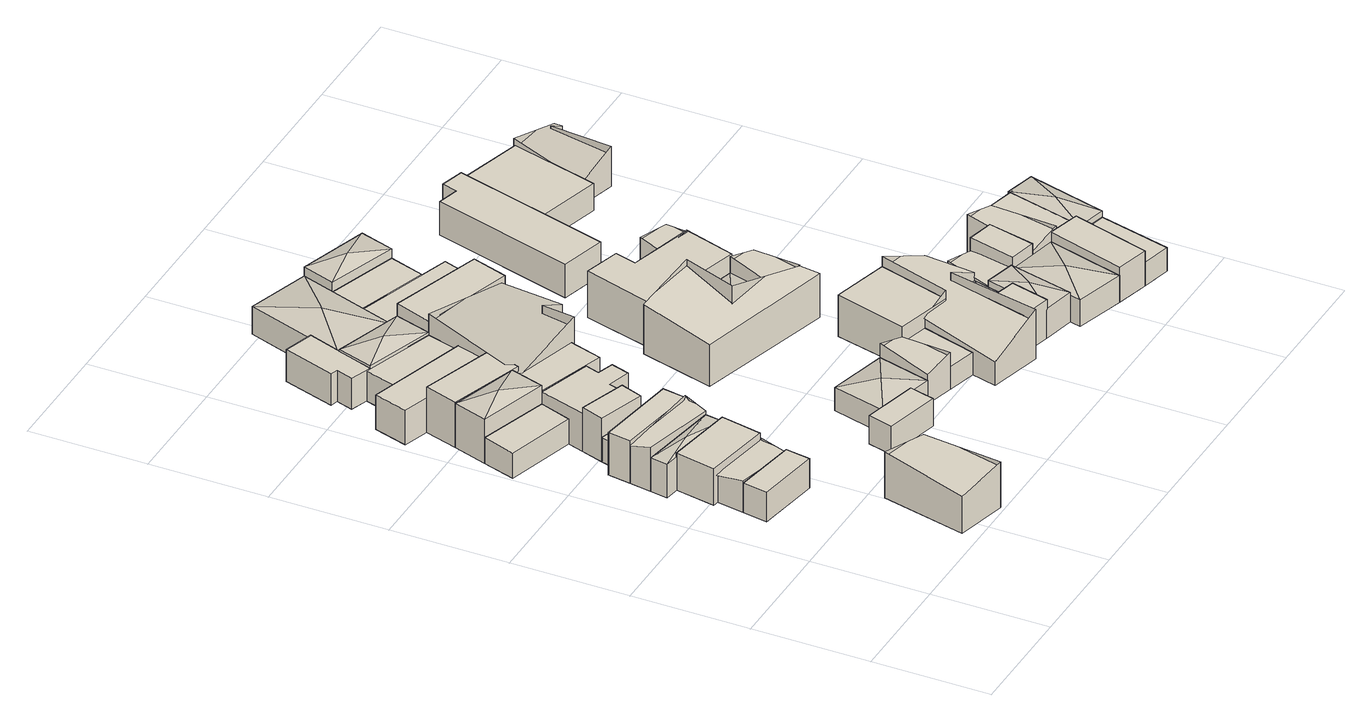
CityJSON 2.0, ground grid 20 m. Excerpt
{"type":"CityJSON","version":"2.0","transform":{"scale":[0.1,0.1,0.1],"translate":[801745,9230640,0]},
"CityObjects":{
"building1":{"type":"Building","attributes":{"Building Type":"Residential","Roof Shape":"flat","Roof Material":"Concrete Aluminum Tile","Roof Material Code":2,"Roof Direction":"northwest","Building Height":5.33,"Roof Slope":12,"Footprint Area":46.75,"Solar PV Capacity Low":5.85,"Solar PV Capacity High":7.69,"Solar Annual Energy Low":8441,"Solar Annual Energy High":11124,"Suitable PV Area":34.95},"geometry":[{"type":"MultiSurface","lod":"2.2","boundaries":[[[0,1,2,3]],[[3,2,4,5]],[[2,1,6,4]],[[1,0,7,6]],[[0,3,5,7]],[[5,4,6,7]]]}]},
"building2":{"type":"Building","attributes":{"Building Type":"Residential","Roof Shape":"gable","Roof Material":"Concrete Aluminum Tile","Roof Material Code":2,"Roof Direction":"northwest","Building Height":4.8,"Roof Slope":28.4,"Footprint Area":53.41,"Solar PV Capacity Low":6.69,"Solar PV Capacity High":8.78,"Solar Annual Energy Low":9643,"Solar Annual Energy High":12709,"Suitable PV Area":39.93},"geometry":[{"type":"MultiSurface","lod":"2.2","boundaries":[[[3,8,9,10]],[[10,9,11,12]],[[9,8,13,11]],[[8,3,14,13]],[[3,10,12,14]],[[12,11,13,14]]]}]},
"building3":{"type":"Building","attributes":{"Building Type":"Residential","Roof Shape":"gable","Roof Material":"Concrete Aluminum Tile","Roof Material Code":2,"Roof Direction":"northwest","Building Height":6.7,"Roof Slope":25.2,"Footprint Area":134.51,"Solar PV Capacity Low":16.84,"Solar PV Capacity High":22.12,"Solar Annual Energy Low":24285,"Solar Annual Energy High":32005,"Suitable PV Area":100.54},"geometry":[{"type":"MultiSurface","lod":"2.2","boundaries":[[[15,16,17,18]],[[18,17,19,20]],[[17,16,21,19]],[[16,15,22,21]],[[15,18,20,22]],[[20,19,21,22]]]}]},
"building4":{"type":"Building","attributes":{"Building Type":"Residential","Roof Shape":"shed","Roof Material":"Concrete Aluminum Tile","Roof Material Code":2,"Roof Direction":"northwest","Building Height":6.51,"Roof Slope":11,"Footprint Area":82.92,"Solar PV Capacity Low":10.38,"Solar PV Capacity High":13.64,"Solar Annual Energy Low":14971,"Solar Annual Energy High":19731,"Suitable PV Area":61.98},"geometry":[{"type":"MultiSurface","lod":"2.2","boundaries":[[[23,24,25,26]],[[26,25,27,28]],[[25,24,29,27]],[[24,23,30,29]],[[23,26,28,30]],[[28,27,29,30]]]}]},
"building5":{"type":"Building","attributes":{"Building Type":"Residential","Roof Shape":"hip","Roof Material":"Concrete Aluminum Tile","Roof Material Code":2,"Roof Direction":"northwest","Building Height":6.04,"Roof Slope":20.3,"Footprint Area":42.93,"Solar PV Capacity Low":5.38,"Solar PV Capacity High":7.06,"Solar Annual Energy Low":7751,"Solar Annual Energy High":10216,"Suitable PV Area":32.09},"geometry":[{"type":"MultiSurface","lod":"2.2","boundaries":[[[31,32,33,34]],[[34,33,35,36]],[[33,32,37,35]],[[32,31,38,37]],[[31,34,36,38]],[[36,35,39]],[[35,37,39]],[[37,38,39]],[[38,36,39]]]}]},
"building6":{"type":"Building","attributes":{"Building Type":"Residential","Roof Shape":"shed","Roof Material":"Concrete Aluminum Tile","Roof Material Code":2,"Roof Direction":"northwest","Building Height":4.47,"Roof Slope":11.5,"Footprint Area":70.13,"Solar PV Capacity Low":8.78,"Solar PV Capacity High":11.53,"Solar Annual Energy Low":12662,"Solar Annual Energy High":16687,"Suitable PV Area":52.42},"geometry":[{"type":"MultiSurface","lod":"2.2","boundaries":[[[40,41,42,43]],[[43,42,44,45]],[[42,41,46,44]],[[41,40,47,46]],[[40,43,45,47]],[[45,44,46,47]]]}]},
"building7":{"type":"Building","attributes":{"Building Type":"Residential","Roof Shape":"gable","Roof Material":"Concrete Aluminum Tile","Roof Material Code":2,"Roof Direction":"northwest","Building Height":6.68,"Roof Slope":30.6,"Footprint Area":53.2,"Solar PV Capacity Low":6.66,"Solar PV Capacity High":8.75,"Solar Annual Energy Low":9605,"Solar Annual Energy High":12658,"Suitable PV Area":39.77},"geometry":[{"type":"MultiSurface","lod":"2.2","boundaries":[[[34,33,48,49]],[[49,48,50,51]],[[48,33,52,50]],[[33,34,53,52]],[[34,49,51,53]],[[51,50,52,53]]]}]},
"building8":{"type":"Building","attributes":{"Building Type":"Residential","Roof Shape":"flat","Roof Material":"Concrete Aluminum Tile","Roof Material Code":2,"Roof Direction":"northwest","Building Height":7.65,"Roof Slope":7.1,"Footprint Area":56.81,"Solar PV Capacity Low":7.11,"Solar PV Capacity High":9.34,"Solar Annual Energy Low":10256,"Solar Annual Energy High":13517,"Suitable PV Area":42.46},"geometry":[{"type":"MultiSurface","lod":"2.2","boundaries":[[[49,48,54,55]],[[55,54,56,57]],[[54,48,58,56]],[[48,49,59,58]],[[49,55,57,59]],[[57,56,58,59]]]}]},
"building9":{"type":"Building","attributes":{"Building Type":"Residential","Roof Shape":"shed","Roof Material":"Concrete Aluminum Tile","Roof Material Code":2,"Roof Direction":"northwest","Building Height":4.28,"Roof Slope":18.6,"Footprint Area":22.07,"Solar PV Capacity Low":2.76,"Solar PV Capacity High":3.63,"Solar Annual Energy Low":3985,"Solar Annual Energy High":5252,"Suitable PV Area":16.5},"geometry":[{"type":"MultiSurface","lod":"2.2","boundaries":[[[60,61,62,63]],[[63,62,64,65]],[[62,61,66,64]],[[61,60,67,66]],[[60,63,65,67]],[[65,64,66,67]]]}]},
"building10":{"type":"Building","attributes":{"Building Type":"Residential","Roof Shape":"hip","Roof Material":"Concrete Aluminum Tile","Roof Material Code":2,"Roof Direction":"northwest","Building Height":7.86,"Roof Slope":28.4,"Footprint Area":76.36,"Solar PV Capacity Low":9.56,"Solar PV Capacity High":12.56,"Solar Annual Energy Low":13787,"Solar Annual Energy High":18170,"Suitable PV Area":57.08},"geometry":[{"type":"MultiSurface","lod":"2.2","boundaries":[[[68,40,43,69]],[[69,43,70,71]],[[43,40,72,70]],[[40,68,73,72]],[[68,69,71,73]],[[71,70,74]],[[70,72,74]],[[72,73,74]],[[73,71,74]]]}]},
"building11":{"type":"Building","attributes":{"Building Type":"Residential","Roof Shape":"shed","Roof Material":"Concrete Aluminum Tile","Roof Material Code":2,"Roof Direction":"northwest","Building Height":7.67,"Roof Slope":19.7,"Footprint Area":33.36,"Solar PV Capacity Low":4.18,"Solar PV Capacity High":5.49,"Solar Annual Energy Low":6023,"Solar Annual Energy High":7938,"Suitable PV Area":24.94},"geometry":[{"type":"MultiSurface","lod":"2.2","boundaries":[[[75,63,62,76]],[[76,62,77,78]],[[62,63,79,77]],[[63,75,80,79]],[[75,76,78,80]],[[78,77,79,80]]]}]},
"building12":{"type":"Building","attributes":{"Building Type":"Residential","Roof Shape":"shed","Roof Material":"Concrete Aluminum Tile","Roof Material Code":2,"Roof Direction":"northwest","Building Height":7.95,"Roof Slope":16.1,"Footprint Area":78.91,"Solar PV Capacity Low":9.88,"Solar PV Capacity High":12.98,"Solar Annual Energy Low":14247,"Solar Annual Energy High":18776,"Suitable PV Area":58.99},"geometry":[{"type":"MultiSurface","lod":"2.2","boundaries":[[[81,68,82,83]],[[83,82,84,85]],[[82,68,86,84]],[[68,81,87,86]],[[81,83,85,87]],[[85,84,86,87]]]}]},
"building13":{"type":"Building","attributes":{"Building Type":"Residential","Roof Shape":"flat","Roof Material":"Concrete Aluminum Tile","Roof Material Code":2,"Roof Direction":"northwest","Building Height":6.16,"Roof Slope":5.5,"Footprint Area":111.36,"Solar PV Capacity Low":13.94,"Solar PV Capacity High":18.31,"Solar Annual Energy Low":20105,"Solar Annual Energy High":26497,"Suitable PV Area":83.24},"geometry":[{"type":"MultiSurface","lod":"2.2","boundaries":[[[88,89,83,90]],[[90,83,91,92]],[[83,89,93,91]],[[89,88,94,93]],[[88,90,92,94]],[[92,91,93,94]]]}]},
"building14":{"type":"Building","attributes":{"Building Type":"Residential","Roof Shape":"flat","Roof Material":"Concrete Aluminum Tile","Roof Material Code":2,"Roof Direction":"northwest","Building Height":6.75,"Roof Slope":5.5,"Footprint Area":86.87,"Solar PV Capacity Low":10.88,"Solar PV Capacity High":14.29,"Solar Annual Energy Low":15684,"Solar Annual Energy High":20670,"Suitable PV Area":64.94},"geometry":[{"type":"MultiSurface","lod":"2.2","boundaries":[[[95,96,43,75,76,97,98,99]],[[99,98,100,101]],[[98,97,102,100]],[[97,76,103,102]],[[76,75,104,103]],[[75,43,105,104]],[[43,96,106,105]],[[96,95,107,106]],[[95,99,101,107]],[[101,100,102,103,104,105,106,107]]]}]},
"building15":{"type":"Building","attributes":{"Building Type":"Residential","Roof Shape":"shed","Roof Material":"Concrete Aluminum Tile","Roof Material Code":2,"Roof Direction":"northwest","Building Height":5.5,"Roof Slope":17.1,"Footprint Area":60.85,"Solar PV Capacity Low":7.62,"Solar PV Capacity High":10.01,"Solar Annual Energy Low":10987,"Solar Annual Energy High":14480,"Suitable PV Area":45.49},"geometry":[{"type":"MultiSurface","lod":"2.2","boundaries":[[[108,109,110,111,112,113]],[[113,112,114,115]],[[112,111,116,114]],[[111,110,117,116]],[[110,109,118,117]],[[109,108,119,118]],[[108,113,115,119]],[[115,114,116,117,118,119]]]}]},
"building16":{"type":"Building","attributes":{"Building Type":"Residential","Roof Shape":"flat","Roof Material":"Concrete Aluminum Tile","Roof Material Code":2,"Roof Direction":"northwest","Building Height":6.87,"Roof Slope":14.9,"Footprint Area":76.64,"Solar PV Capacity Low":9.6,"Solar PV Capacity High":12.6,"Solar Annual Energy Low":13836,"Solar Annual Energy High":18235,"Suitable PV Area":57.29},"geometry":[{"type":"MultiSurface","lod":"2.2","boundaries":[[[69,43,120,121]],[[121,120,122,123]],[[120,43,124,122]],[[43,69,125,124]],[[69,121,123,125]],[[123,122,124,125]]]}]},
"building17":{"type":"Building","attributes":{"Building Type":"Residential","Roof Shape":"flat","Roof Material":"Concrete Aluminum Tile","Roof Material Code":2,"Roof Direction":"northwest","Building Height":5.41,"Roof Slope":6.6,"Footprint Area":81.8,"Solar PV Capacity Low":10.24,"Solar PV Capacity High":13.45,"Solar Annual Energy Low":14768,"Solar Annual Energy High":19463,"Suitable PV Area":61.14},"geometry":[{"type":"MultiSurface","lod":"2.2","boundaries":[[[126,127,90,128]],[[128,90,129,130]],[[90,127,131,129]],[[127,126,132,131]],[[126,128,130,132]],[[130,129,131,132]]]}]},
"building18":{"type":"Building","attributes":{"Building Type":"Residential","Roof Shape":"shed","Roof Material":"Concrete Aluminum Tile","Roof Material Code":2,"Roof Direction":"northwest","Building Height":4.91,"Roof Slope":18,"Footprint Area":42.6,"Solar PV Capacity Low":5.33,"Solar PV Capacity High":7.01,"Solar Annual Energy Low":7692,"Solar Annual Energy High":10137,"Suitable PV Area":31.85},"geometry":[{"type":"MultiSurface","lod":"2.2","boundaries":[[[133,134,135,136]],[[136,135,137,138]],[[135,134,139,137]],[[134,133,140,139]],[[133,136,138,140]],[[138,137,139,140]]]}]},
"building19":{"type":"Building","attributes":{"Building Type":"Residential","Roof Shape":"hip","Roof Material":"Concrete Aluminum Tile","Roof Material Code":2,"Roof Direction":"northwest","Building Height":5.9,"Roof Slope":26.8,"Footprint Area":80.89,"Solar PV Capacity Low":10.13,"Solar PV Capacity High":13.3,"Solar Annual Energy Low":14605,"Solar Annual Energy High":19248,"Suitable PV Area":60.47},"geometry":[{"type":"MultiSurface","lod":"2.2","boundaries":[[[141,112,128,142]],[[142,128,143,144]],[[128,112,145,143]],[[112,141,146,145]],[[141,142,144,146]],[[144,143,147]],[[143,145,147]],[[145,146,147]],[[146,144,147]]]}]},
"building20":{"type":"Building","attributes":{"Building Type":"Residential","Roof Shape":"hip","Roof Material":"Concrete Aluminum Tile","Roof Material Code":2,"Roof Direction":"northwest","Building Height":4.19,"Roof Slope":27.6,"Footprint Area":97.98,"Solar PV Capacity Low":12.27,"Solar PV Capacity High":16.11,"Solar Annual Energy Low":17690,"Solar Annual Energy High":23315,"Suitable PV Area":73.24},"geometry":[{"type":"MultiSurface","lod":"2.2","boundaries":[[[148,149,150,151]],[[151,150,152,153]],[[150,149,154,152]],[[149,148,155,154]],[[148,151,153,155]],[[153,152,156]],[[152,154,156]],[[154,155,156]],[[155,153,156]]]}]},
"building21":{"type":"Building","attributes":{"Building Type":"Residential","Roof Shape":"gable","Roof Material":"Concrete Aluminum Tile","Roof Material Code":2,"Roof Direction":"northwest","Building Height":6.68,"Roof Slope":28.3,"Footprint Area":271.98,"Solar PV Capacity Low":34.05,"Solar PV Capacity High":44.73,"Solar Annual Energy Low":49105,"Solar Annual Energy High":64716,"Suitable PV Area":203.31},"geometry":[{"type":"MultiSurface","lod":"2.2","boundaries":[[[157,158,128,159,160,161]],[[161,160,162,163]],[[160,159,164,162]],[[159,128,165,164]],[[128,158,166,165]],[[158,157,167,166]],[[157,161,163,167]],[[163,162,164,165,166,167]]]}]},
"building22":{"type":"Building","attributes":{"Building Type":"Residential","Roof Shape":"hip","Roof Material":"Concrete Aluminum Tile","Roof Material Code":2,"Roof Direction":"northwest","Building Height":4.97,"Roof Slope":22.2,"Footprint Area":206.67,"Solar PV Capacity Low":25.88,"Solar PV Capacity High":33.99,"Solar Annual Energy Low":37314,"Solar Annual Energy High":49176,"Suitable PV Area":154.49},"geometry":[{"type":"MultiSurface","lod":"2.2","boundaries":[[[168,169,141,170]],[[170,141,171,172]],[[141,169,173,171]],[[169,168,174,173]],[[168,170,172,174]],[[172,171,175]],[[171,173,175]],[[173,174,175]],[[174,172,175]]]}]},
"building23":{"type":"Building","attributes":{"Building Type":"Residential","Roof Shape":"gable","Roof Material":"Concrete Aluminum Tile","Roof Material Code":2,"Roof Direction":"northwest","Building Height":5.27,"Roof Slope":33.8,"Footprint Area":47.51,"Solar PV Capacity Low":5.95,"Solar PV Capacity High":7.81,"Solar Annual Energy Low":8578,"Solar Annual Energy High":11305,"Suitable PV Area":35.51},"geometry":[{"type":"MultiSurface","lod":"2.2","boundaries":[[[176,151,150,177]],[[177,150,178,179]],[[150,151,180,178]],[[151,176,181,180]],[[176,177,179,181]],[[179,178,180,181]]]}]},
"building24":{"type":"Building","attributes":{"Building Type":"Residential","Roof Shape":"shed","Roof Material":"Concrete Aluminum Tile","Roof Material Code":2,"Roof Direction":"northwest","Building Height":7.76,"Roof Slope":15.8,"Footprint Area":107.34,"Solar PV Capacity Low":13.44,"Solar PV Capacity High":17.65,"Solar Annual Energy Low":19380,"Solar Annual Energy High":25541,"Suitable PV Area":80.24},"geometry":[{"type":"MultiSurface","lod":"2.2","boundaries":[[[128,182,183,142]],[[142,183,184,185]],[[183,182,186,184]],[[182,128,187,186]],[[128,142,185,187]],[[185,184,186,187]]]}]},
"building25":{"type":"Building","attributes":{"Building Type":"Residential","Roof Shape":"shed","Roof Material":"Concrete Aluminum Tile","Roof Material Code":2,"Roof Direction":"northwest","Building Height":4.04,"Roof Slope":19.1,"Footprint Area":48.49,"Solar PV Capacity Low":6.07,"Solar PV Capacity High":7.97,"Solar Annual Energy Low":8755,"Solar Annual Energy High":11538,"Suitable PV Area":36.25},"geometry":[{"type":"MultiSurface","lod":"2.2","boundaries":[[[188,176,177,189]],[[189,177,190,191]],[[177,176,192,190]],[[176,188,193,192]],[[188,189,191,193]],[[191,190,192,193]]]}]},
"building26":{"type":"Building","attributes":{"Building Type":"Residential","Roof Shape":"shed","Roof Material":"Concrete Aluminum Tile","Roof Material Code":2,"Roof Direction":"northwest","Building Height":4.59,"Roof Slope":10.2,"Footprint Area":106.32,"Solar PV Capacity Low":13.31,"Solar PV Capacity High":17.48,"Solar Annual Energy Low":19195,"Solar Annual Energy High":25297,"Suitable PV Area":79.47},"geometry":[{"type":"MultiSurface","lod":"2.2","boundaries":[[[194,170,183,195]],[[195,183,196,197]],[[183,170,198,196]],[[170,194,199,198]],[[194,195,197,199]],[[197,196,198,199]]]}]},
"building27":{"type":"Building","attributes":{"Building Type":"Residential","Roof Shape":"flat","Roof Material":"Concrete Aluminum Tile","Roof Material Code":2,"Roof Direction":"northwest","Building Height":4.9,"Roof Slope":8.5,"Footprint Area":79.06,"Solar PV Capacity Low":9.9,"Solar PV Capacity High":13,"Solar Annual Energy Low":14274,"Solar Annual Energy High":18812,"Suitable PV Area":59.1},"geometry":[{"type":"MultiSurface","lod":"2.2","boundaries":[[[200,194,201,202]],[[202,201,203,204]],[[201,194,205,203]],[[194,200,206,205]],[[200,202,204,206]],[[204,203,205,206]]]}]},
"building28":{"type":"Building","attributes":{"Building Type":"Residential","Roof Shape":"gable","Roof Material":"Concrete Aluminum Tile","Roof Material Code":2,"Roof Direction":"northwest","Building Height":7.49,"Roof Slope":29.3,"Footprint Area":184.49,"Solar PV Capacity Low":23.1,"Solar PV Capacity High":30.34,"Solar Annual Energy Low":33309,"Solar Annual Energy High":43898,"Suitable PV Area":137.91},"geometry":[{"type":"MultiSurface","lod":"2.2","boundaries":[[[207,208,209,210,211,212]],[[212,211,213,214]],[[211,210,215,213]],[[210,209,216,215]],[[209,208,217,216]],[[208,207,218,217]],[[207,212,214,218]],[[214,213,215,216,217,218]]]}]},
"building29":{"type":"Building","attributes":{"Building Type":"Residential","Roof Shape":"hip","Roof Material":"Concrete Aluminum Tile","Roof Material Code":2,"Roof Direction":"northwest","Building Height":6.59,"Roof Slope":27.8,"Footprint Area":75.7,"Solar PV Capacity Low":9.48,"Solar PV Capacity High":12.45,"Solar Annual Energy Low":13667,"Solar Annual Energy High":18013,"Suitable PV Area":56.59},"geometry":[{"type":"MultiSurface","lod":"2.2","boundaries":[[[168,200,202,219]],[[219,202,220,221]],[[202,200,222,220]],[[200,168,223,222]],[[168,219,221,223]],[[221,220,224]],[[220,222,224]],[[222,223,224]],[[223,221,224]]]}]},
"building30":{"type":"Building","attributes":{"Building Type":"Residential","Roof Shape":"hip","Roof Material":"Concrete Aluminum Tile","Roof Material Code":2,"Roof Direction":"northwest","Building Height":4.76,"Roof Slope":23.1,"Footprint Area":91.59,"Solar PV Capacity Low":11.47,"Solar PV Capacity High":15.06,"Solar Annual Energy Low":16536,"Solar Annual Energy High":21793,"Suitable PV Area":68.46},"geometry":[{"type":"MultiSurface","lod":"2.2","boundaries":[[[208,207,225,226]],[[226,225,227,228]],[[225,207,229,227]],[[207,208,230,229]],[[208,226,228,230]],[[228,227,231]],[[227,229,231]],[[229,230,231]],[[230,228,231]]]}]},
"building31":{"type":"Building","attributes":{"Building Type":"Residential","Roof Shape":"shed","Roof Material":"Concrete Aluminum Tile","Roof Material Code":2,"Roof Direction":"northwest","Building Height":7.03,"Roof Slope":19.2,"Footprint Area":125.35,"Solar PV Capacity Low":15.69,"Solar PV Capacity High":20.61,"Solar Annual Energy Low":22631,"Solar Annual Energy High":29826,"Suitable PV Area":93.7},"geometry":[{"type":"MultiSurface","lod":"2.2","boundaries":[[[232,176,233,234]],[[234,233,235,236]],[[233,176,237,235]],[[176,232,238,237]],[[232,234,236,238]],[[236,235,237,238]]]}]},
"building32":{"type":"Building","attributes":{"Building Type":"Residential","Roof Shape":"shed","Roof Material":"Concrete Aluminum Tile","Roof Material Code":2,"Roof Direction":"northwest","Building Height":7.95,"Roof Slope":14.5,"Footprint Area":185.22,"Solar PV Capacity Low":23.19,"Solar PV Capacity High":30.46,"Solar Annual Energy Low":33441,"Solar Annual Energy High":44072,"Suitable PV Area":138.45},"geometry":[{"type":"MultiSurface","lod":"2.2","boundaries":[[[239,240,241,242,243,244]],[[244,243,245,246]],[[243,242,247,245]],[[242,241,248,247]],[[241,240,249,248]],[[240,239,250,249]],[[239,244,246,250]],[[246,245,247,248,249,250]]]}]},
"building33":{"type":"Building","attributes":{"Building Type":"Residential","Roof Shape":"gable","Roof Material":"Concrete Aluminum Tile","Roof Material Code":2,"Roof Direction":"northwest","Building Height":4.27,"Roof Slope":29.9,"Footprint Area":235.74,"Solar PV Capacity Low":29.52,"Solar PV Capacity High":38.77,"Solar Annual Energy Low":42562,"Solar Annual Energy High":56093,"Suitable PV Area":176.22},"geometry":[{"type":"MultiSurface","lod":"2.2","boundaries":[[[251,252,253,234,233,188,254,255]],[[255,254,256,257]],[[254,188,258,256]],[[188,233,259,258]],[[233,234,260,259]],[[234,253,261,260]],[[253,252,262,261]],[[252,251,263,262]],[[251,255,257,263]],[[257,256,258,259,260,261,262,263]]]}]},
"building34":{"type":"Building","attributes":{"Building Type":"Residential","Roof Shape":"flat","Roof Material":"Concrete Aluminum Tile","Roof Material Code":2,"Roof Direction":"northwest","Building Height":6.92,"Roof Slope":7.5,"Footprint Area":37.78,"Solar PV Capacity Low":4.73,"Solar PV Capacity High":6.21,"Solar Annual Energy Low":6821,"Solar Annual Energy High":8989,"Suitable PV Area":28.24},"geometry":[{"type":"MultiSurface","lod":"2.2","boundaries":[[[264,265,266,267]],[[267,266,268,269]],[[266,265,270,268]],[[265,264,271,270]],[[264,267,269,271]],[[269,268,270,271]]]}]},
"building35":{"type":"Building","attributes":{"Building Type":"Residential","Roof Shape":"gable","Roof Material":"Concrete Aluminum Tile","Roof Material Code":2,"Roof Direction":"northwest","Building Height":6.16,"Roof Slope":34.7,"Footprint Area":48.31,"Solar PV Capacity Low":6.05,"Solar PV Capacity High":7.94,"Solar Annual Energy Low":8722,"Solar Annual Energy High":11495,"Suitable PV Area":36.11},"geometry":[{"type":"MultiSurface","lod":"2.2","boundaries":[[[226,225,212,272]],[[272,212,273,274]],[[212,225,275,273]],[[225,226,276,275]],[[226,272,274,276]],[[274,273,275,276]]]}]},
"building36":{"type":"Building","attributes":{"Building Type":"Residential","Roof Shape":"hip","Roof Material":"Concrete Aluminum Tile","Roof Material Code":2,"Roof Direction":"northwest","Building Height":4.12,"Roof Slope":22.9,"Footprint Area":41.09,"Solar PV Capacity Low":5.14,"Solar PV Capacity High":6.76,"Solar Annual Energy Low":7419,"Solar Annual Energy High":9777,"Suitable PV Area":30.72},"geometry":[{"type":"MultiSurface","lod":"2.2","boundaries":[[[267,266,252,251]],[[251,252,277,278]],[[252,266,279,277]],[[266,267,280,279]],[[267,251,278,280]],[[278,277,281]],[[277,279,281]],[[279,280,281]],[[280,278,281]]]}]},
"building37":{"type":"Building","attributes":{"Building Type":"Residential","Roof Shape":"hip","Roof Material":"Concrete Aluminum Tile","Roof Material Code":2,"Roof Direction":"northwest","Building Height":5.3,"Roof Slope":23,"Footprint Area":63.13,"Solar PV Capacity Low":7.9,"Solar PV Capacity High":10.38,"Solar Annual Energy Low":11397,"Solar Annual Energy High":15020,"Suitable PV Area":47.19},"geometry":[{"type":"MultiSurface","lod":"2.2","boundaries":[[[282,283,284,285]],[[285,284,286,287]],[[284,283,288,286]],[[283,282,289,288]],[[282,285,287,289]],[[287,286,290]],[[286,288,290]],[[288,289,290]],[[289,287,290]]]}]},
"building38":{"type":"Building","attributes":{"Building Type":"Residential","Roof Shape":"gable","Roof Material":"Concrete Aluminum Tile","Roof Material Code":2,"Roof Direction":"northwest","Building Height":7.74,"Roof Slope":34.3,"Footprint Area":23.19,"Solar PV Capacity Low":2.9,"Solar PV Capacity High":3.81,"Solar Annual Energy Low":4186,"Solar Annual Energy High":5517,"Suitable PV Area":17.33},"geometry":[{"type":"MultiSurface","lod":"2.2","boundaries":[[[291,292,293,294]],[[294,293,295,296]],[[293,292,297,295]],[[292,291,298,297]],[[291,294,296,298]],[[296,295,297,298]]]}]},
"building39":{"type":"Building","attributes":{"Building Type":"Residential","Roof Shape":"flat","Roof Material":"Concrete Aluminum Tile","Roof Material Code":2,"Roof Direction":"northwest","Building Height":5.99,"Roof Slope":9.4,"Footprint Area":212.65,"Solar PV Capacity Low":26.63,"Solar PV Capacity High":34.97,"Solar Annual Energy Low":38393,"Solar Annual Energy High":50599,"Suitable PV Area":158.96},"geometry":[{"type":"MultiSurface","lod":"2.2","boundaries":[[[299,300,301,302,303,304]],[[304,303,305,306]],[[303,302,307,305]],[[302,301,308,307]],[[301,300,309,308]],[[300,299,310,309]],[[299,304,306,310]],[[306,305,307,308,309,310]]]}]},
"building40":{"type":"Building","attributes":{"Building Type":"Residential","Roof Shape":"gable","Roof Material":"Concrete Aluminum Tile","Roof Material Code":2,"Roof Direction":"northwest","Building Height":4.28,"Roof Slope":30.1,"Footprint Area":42.22,"Solar PV Capacity Low":5.29,"Solar PV Capacity High":6.94,"Solar Annual Energy Low":7623,"Solar Annual Energy High":10047,"Suitable PV Area":31.56},"geometry":[{"type":"MultiSurface","lod":"2.2","boundaries":[[[311,283,282,312]],[[312,282,289,313]],[[282,283,314,289]],[[283,311,315,314]],[[311,312,313,315]],[[313,289,314,315]]]}]},
"building41":{"type":"Building","attributes":{"Building Type":"Residential","Roof Shape":"hip","Roof Material":"Concrete Aluminum Tile","Roof Material Code":2,"Roof Direction":"northwest","Building Height":4.8,"Roof Slope":23.4,"Footprint Area":121.24,"Solar PV Capacity Low":15.18,"Solar PV Capacity High":19.94,"Solar Annual Energy Low":21889,"Solar Annual Energy High":28848,"Suitable PV Area":90.63},"geometry":[{"type":"MultiSurface","lod":"2.2","boundaries":[[[282,316,317,318]],[[318,317,319,320]],[[317,316,321,319]],[[316,282,322,321]],[[282,318,320,322]],[[320,319,323]],[[319,321,323]],[[321,322,323]],[[322,320,323]]]}]},
"building42":{"type":"Building","attributes":{"Building Type":"Residential","Roof Shape":"shed","Roof Material":"Concrete Aluminum Tile","Roof Material Code":2,"Roof Direction":"northwest","Building Height":6.75,"Roof Slope":18,"Footprint Area":38.28,"Solar PV Capacity Low":4.79,"Solar PV Capacity High":6.3,"Solar Annual Energy Low":6911,"Solar Annual Energy High":9108,"Suitable PV Area":28.61},"geometry":[{"type":"MultiSurface","lod":"2.2","boundaries":[[[324,325,326,327]],[[327,326,328,329]],[[326,325,330,328]],[[325,324,331,330]],[[324,327,329,331]],[[329,328,330,331]]]}]},
"building43":{"type":"Building","attributes":{"Building Type":"Residential","Roof Shape":"shed","Roof Material":"Concrete Aluminum Tile","Roof Material Code":2,"Roof Direction":"northwest","Building Height":6.26,"Roof Slope":15.8,"Footprint Area":78.64,"Solar PV Capacity Low":9.85,"Solar PV Capacity High":12.93,"Solar Annual Energy Low":14198,"Solar Annual Energy High":18712,"Suitable PV Area":58.78},"geometry":[{"type":"MultiSurface","lod":"2.2","boundaries":[[[318,317,332,333]],[[333,332,334,335]],[[332,317,336,334]],[[317,318,337,336]],[[318,333,335,337]],[[335,334,336,337]]]}]},
"building44":{"type":"Building","attributes":{"Building Type":"Residential","Roof Shape":"gable","Roof Material":"Concrete Aluminum Tile","Roof Material Code":2,"Roof Direction":"northwest","Building Height":5.5,"Roof Slope":31.1,"Footprint Area":70.61,"Solar PV Capacity Low":8.84,"Solar PV Capacity High":11.61,"Solar Annual Energy Low":12748,"Solar Annual Energy High":16801,"Suitable PV Area":52.78},"geometry":[{"type":"MultiSurface","lod":"2.2","boundaries":[[[338,326,339,340]],[[340,339,341,342]],[[339,326,343,341]],[[326,338,344,343]],[[338,340,342,344]],[[342,341,343,344]]]}]},
"building45":{"type":"Building","attributes":{"Building Type":"Residential","Roof Shape":"shed","Roof Material":"Concrete Aluminum Tile","Roof Material Code":2,"Roof Direction":"northwest","Building Height":4.2,"Roof Slope":16.4,"Footprint Area":64.39,"Solar PV Capacity Low":8.06,"Solar PV Capacity High":10.59,"Solar Annual Energy Low":11625,"Solar Annual Energy High":15320,"Suitable PV Area":48.13},"geometry":[{"type":"MultiSurface","lod":"2.2","boundaries":[[[345,332,346,347]],[[347,346,348,349]],[[346,332,350,348]],[[332,345,351,350]],[[345,347,349,351]],[[349,348,350,351]]]}]},
"building46":{"type":"Building","attributes":{"Building Type":"Residential","Roof Shape":"flat","Roof Material":"Concrete Aluminum Tile","Roof Material Code":2,"Roof Direction":"northwest","Building Height":4.75,"Roof Slope":8.6,"Footprint Area":190.64,"Solar PV Capacity Low":23.87,"Solar PV Capacity High":31.35,"Solar Annual Energy Low":34419,"Solar Annual Energy High":45361,"Suitable PV Area":142.5},"geometry":[{"type":"MultiSurface","lod":"2.2","boundaries":[[[299,352,353,354]],[[354,353,355,356]],[[353,352,357,355]],[[352,299,358,357]],[[299,354,356,358]],[[356,355,357,358]]]}]},
"building47":{"type":"Building","attributes":{"Building Type":"Residential","Roof Shape":"flat","Roof Material":"Concrete Aluminum Tile","Roof Material Code":2,"Roof Direction":"northwest","Building Height":5.49,"Roof Slope":14.3,"Footprint Area":61.35,"Solar PV Capacity Low":7.68,"Solar PV Capacity High":10.09,"Solar Annual Energy Low":11076,"Solar Annual Energy High":14598,"Suitable PV Area":45.86},"geometry":[{"type":"MultiSurface","lod":"2.2","boundaries":[[[340,359,333,360]],[[360,333,361,362]],[[333,359,363,361]],[[359,340,342,363]],[[340,360,362,342]],[[362,361,363,342]]]}]},
"building48":{"type":"Building","attributes":{"Building Type":"Residential","Roof Shape":"hip","Roof Material":"Concrete Aluminum Tile","Roof Material Code":2,"Roof Direction":"northwest","Building Height":5.47,"Roof Slope":26,"Footprint Area":73.6,"Solar PV Capacity Low":9.22,"Solar PV Capacity High":12.1,"Solar Annual Energy Low":13288,"Solar Annual Energy High":17513,"Suitable PV Area":55.02},"geometry":[{"type":"MultiSurface","lod":"2.2","boundaries":[[[364,365,345,347]],[[347,345,366,367]],[[345,365,368,366]],[[365,364,369,368]],[[364,347,367,369]],[[367,366,370]],[[366,368,370]],[[368,369,370]],[[369,367,370]]]}]},
"building49":{"type":"Building","attributes":{"Building Type":"Residential","Roof Shape":"gable","Roof Material":"Concrete Aluminum Tile","Roof Material Code":2,"Roof Direction":"northwest","Building Height":4.04,"Roof Slope":30.1,"Footprint Area":91.4,"Solar PV Capacity Low":11.44,"Solar PV Capacity High":15.03,"Solar Annual Energy Low":16502,"Solar Annual Energy High":21748,"Suitable PV Area":68.32},"geometry":[{"type":"MultiSurface","lod":"2.2","boundaries":[[[371,372,373,374,375,376]],[[376,375,377,378]],[[375,374,379,377]],[[374,373,380,379]],[[373,372,381,380]],[[372,371,382,381]],[[371,376,378,382]],[[378,377,379,380,381,382]]]}]}
},
"vertices":[
[68,304,0],[177,286,0],[184,328,0],[75,346,0],[184,328,53],[75,346,53],[177,286,53],[68,304,53],
[183,328,0],[191,376,0],[83,394,0],[191,376,57],[83,394,48],[183,328,48],[75,346,57],
[203,174,0],[168,28,0],[255,7,0],[291,152,0],[255,7,82],[291,152,67],[168,28,67],[203,174,82],
[73,394,0],[190,374,0],[202,443,0],[85,462,0],[202,443,66],[85,462,67],[190,374,65],[73,394,65],
[60,465,0],[201,443,0],[205,472,0],[65,495,0],[205,472,60],[65,495,60],[201,443,60],[60,465,60],[133,469,64],
[23,750,0],[6,695,0],[125,660,0],[142,713,0],[125,660,45],[142,713,46],[6,695,45],[23,750,47],
[212,509,0],[71,532,0],[212,509,79],[71,532,67],[205,472,67],[65,495,79],
[218,549,0],[77,571,0],[218,549,76],[77,571,76],[212,509,76],[71,532,76],
[97,570,0],[177,545,0],[185,570,0],[104,595,0],[185,570,44],[104,595,44],[177,545,43],[97,570,44],
[42,808,0],[160,771,0],[142,713,79],[160,771,79],[23,750,79],[42,808,79],[92,760,88],
[116,633,0],[197,607,0],[185,570,77],[197,607,78],[104,595,78],[116,633,79],
[59,864,0],[172,767,0],[188,823,0],[172,767,79],[188,823,81],[42,808,81],[59,864,82],
[34,936,0],[16,878,0],[206,883,0],[188,823,62],[206,883,62],[16,878,62],[34,936,62],
[225,660,0],[233,684,0],[204,631,0],[243,619,0],[253,651,0],[243,619,68],[253,651,68],[204,631,68],[197,607,68],[116,633,68],[142,713,68],[233,684,68],[225,660,68],
[90,1112,0],[62,1024,0],[75,1020,0],[66,992,0],[103,979,0],[141,1096,0],[103,979,55],[141,1096,57],[66,992,55],[75,1020,56],[62,1024,56],[90,1112,57],
[261,675,0],[279,734,0],[261,675,69],[279,734,69],[142,713,69],[160,771,69],
[96,982,0],[77,922,0],[222,940,0],[206,883,54],[222,940,54],[77,922,54],[96,982,54],
[322,258,0],[311,216,0],[407,193,0],[417,235,0],[407,193,49],[417,235,50],[311,216,50],[322,258,51],
[122,1040,0],[241,1002,0],[222,940,59],[241,1002,59],[103,979,59],[122,1040,59],[172,990,68],
[379,343,0],[355,251,0],[456,226,0],[480,317,0],[456,226,42],[480,317,42],[355,251,42],[379,343,42],[417,284,53],
[344,778,0],[378,895,0],[170,762,0],[284,729,0],[301,790,0],[284,729,112],[301,790,104],[170,762,67],[222,940,92],[378,895,67],[344,778,83],
[288,1179,0],[181,1213,0],[230,1006,0],[122,1040,50],[230,1006,50],[181,1213,50],[288,1179,50],[205,1109,63],
[529,304,0],[505,213,0],[456,226,53],[505,213,67],[480,317,67],[529,304,53],
[383,892,0],[401,952,0],[401,952,79],[241,1002,81],[383,892,78],[222,940,79],
[579,292,0],[555,200,0],[505,213,41],[555,200,40],[529,304,43],[579,292,43],
[249,1063,0],[419,1009,0],[401,952,46],[419,1009,47],[230,1006,47],[249,1063,48],
[269,1123,0],[370,1024,0],[389,1083,0],[370,1024,49],[389,1083,49],[249,1063,49],[269,1123,49],
[457,551,0],[482,639,0],[390,665,0],[355,539,0],[592,472,0],[603,510,0],[592,472,79],[603,510,75],[355,539,75],[390,665,89],[482,639,122],[457,551,115],
[407,1141,0],[389,1083,66],[407,1141,66],[269,1123,66],[288,1179,66],[338,1131,75],
[552,524,0],[577,613,0],[552,524,48],[577,613,48],[457,551,48],[482,639,48],[517,582,57],
[559,425,0],[626,279,0],[657,400,0],[626,279,70],[657,400,74],[529,304,71],[559,425,75],
[493,730,0],[502,766,0],[440,783,0],[407,661,0],[582,613,0],[606,699,0],[582,613,79],[606,699,82],[407,661,81],[440,783,84],[502,766,83],[493,730,82],
[675,295,0],[728,282,0],[752,376,0],[544,157,0],[634,134,0],[544,157,43],[634,134,89],[579,292,60],[626,279,85],[657,400,92],[752,376,43],[728,282,55],[675,295,83],
[639,156,0],[692,143,0],[709,209,0],[656,223,0],[709,209,69],[656,223,69],[692,143,69],[639,156,69],
[628,599,0],[603,510,77],[628,599,62],[552,524,62],[577,613,77],
[728,282,41],[675,295,41],[709,209,41],[656,223,41],[692,252,47],
[773,242,0],[721,255,0],[691,143,0],[746,131,0],[691,143,53],[746,131,53],[721,255,53],[773,242,53],[733,193,60],
[556,752,0],[545,713,0],[601,697,0],[612,736,0],[601,697,83],[612,736,77],[545,713,77],[556,752,83],
[625,1083,0],[585,1094,0],[578,1068,0],[541,1078,0],[473,836,0],[550,815,0],[473,836,60],[550,815,60],[541,1078,60],[578,1068,60],[585,1094,60],[625,1083,60],
[741,332,0],[793,319,0],[793,319,43],[721,255,43],[741,332,53],
[741,112,0],[825,88,0],[862,220,0],[825,88,48],[862,220,48],[741,112,48],[773,242,48],[800,166,58],
[789,318,0],[772,239,0],[818,229,0],[835,308,0],[818,229,68],[835,308,69],[772,239,68],[789,318,70],
[881,73,0],[917,205,0],[881,73,63],[917,205,65],[825,88,63],[862,220,65],
[844,350,0],[874,217,0],[900,338,0],[874,217,69],[900,338,55],[818,229,55],[844,350,69],
[909,194,0],[931,61,0],[959,182,0],[931,61,42],[959,182,44],[881,73,42],[909,194,44],
[583,933,0],[701,900,0],[743,1050,0],[701,900,48],[743,1050,48],[583,933,48],[625,1083,48],
[869,217,0],[948,326,0],[917,205,55],[948,326,55],[869,217,55],
[995,318,0],[944,331,0],[909,194,55],[959,182,55],[944,331,55],[995,318,55],[952,256,63],
[800,1020,0],[825,1013,0],[830,1029,0],[742,1053,0],[707,922,0],[770,905,0],[707,922,40],[770,905,72],[742,1053,59],[830,1029,40],[825,1013,43],[800,1020,56]
]}
